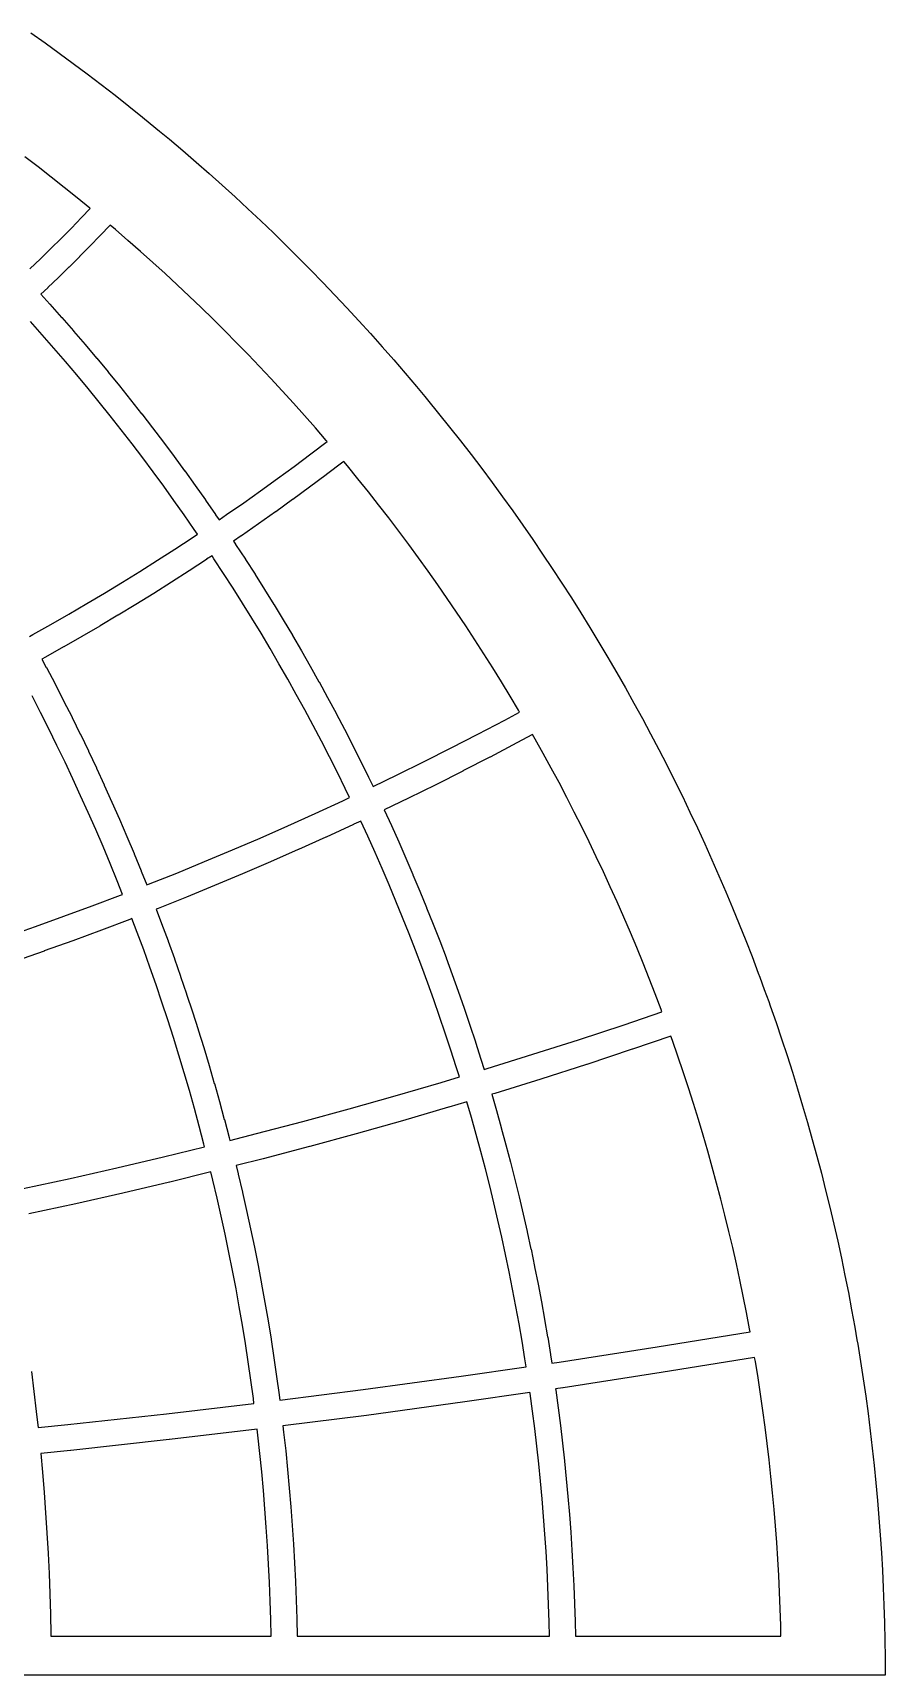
# Model space of a CAD drawing. Header units: millimetres. Extents: x -8 to 148, y -8 to 148.
# Drawn here: x 85.2 to 148.3, y 0 to 121.5 of the extents above; entities that cross this region are included whole.
import ezdxf

# ---------------------------------------------------------------- set-up
doc = ezdxf.new("R2010")
doc.units = ezdxf.units.MM
doc.layers.add('CUT_INNER', color=6, linetype='Continuous')
doc.layers.add('CUT_OUTER', color=1, linetype='Continuous')

msp = doc.modelspace()

# ---------------------------------------------------------------- linework, layer by layer
at = {"layer": 'CUT_INNER'}
for points in [[(84.997, 104.0238), (85.7754, 104.7689), (86.5472, 105.5208), (87.3125, 106.2794), (88.0711, 107.0447), (88.823, 107.8166), (89.4662, 108.4885), (89.4453, 108.5058), (88.495, 109.2822), (87.538, 110.0503), (86.5743, 110.8101), (85.604, 111.5613), (84.6272, 112.3041)], [(84.9689, 76.8389), (85.2184, 76.9758), (86.5568, 77.7253), (87.8885, 78.4865), (89.2136, 79.2592), (90.5319, 80.0435), (91.8433, 80.8393), (93.1476, 81.6465), (94.4449, 82.465), (95.735, 83.2948), (97.0179, 84.1359), (97.405, 84.3945), (97.1629, 84.7501), (96.4186, 85.823), (95.665, 86.8893), (94.9021, 87.949), (94.13, 89.002), (93.3487, 90.0482), (92.5584, 91.0876), (91.759, 92.12), (90.9506, 93.1455), (90.1333, 94.1638), (89.3072, 95.175), (88.4722, 96.1789), (87.6285, 97.1755), (86.7762, 98.1646), (85.9153, 99.1464), (85.0458, 100.1205)], [(83.3139, 54.6388), (85.4222, 55.3751), (87.524, 56.1297), (89.6192, 56.9027), (91.7075, 57.6939), (91.8606, 57.7534), (91.459, 58.7599), (90.9407, 60.0268), (90.4114, 61.2891), (89.871, 62.5468), (89.3197, 63.7997), (88.7575, 65.0478), (88.1844, 66.2909), (87.6005, 67.5289), (87.0059, 68.7618), (86.4004, 69.9895), (85.7843, 71.2118), (85.1576, 72.4288)], [(84.5142, 35.9921), (87.9807, 36.7448), (91.4406, 37.5276), (94.8934, 38.3407), (97.9326, 39.0844), (97.8845, 39.274), (97.536, 40.5977), (97.1759, 41.9184), (96.8044, 43.2358), (96.4213, 44.55), (96.0268, 45.8607), (95.6209, 47.168), (95.2036, 48.4717), (94.7749, 49.7716), (94.3349, 51.0678), (93.8837, 52.3601), (93.4211, 53.6484), (92.9473, 54.9327), (92.5566, 55.964), (92.3995, 55.9029), (92.3916, 55.8999), (90.2955, 55.1057), (90.2876, 55.1028), (88.1846, 54.3269), (88.1768, 54.3241), (86.0671, 53.5666), (86.0592, 53.5638), (83.943, 52.8248)], [(85.1084, 22.4727), (85.297, 20.9903), (85.298, 20.982), (85.4736, 19.498), (85.4746, 19.4897), (85.6033, 18.3141), (87.8134, 18.5367), (95.101, 19.3348), (101.5861, 20.1024), (101.5388, 20.474), (101.3542, 21.8304), (101.1578, 23.185), (100.9496, 24.5379), (100.7296, 25.889), (100.4978, 27.238), (100.2542, 28.585), (99.9989, 29.9298), (99.7318, 31.2724), (99.4531, 32.6125), (99.1626, 33.9502), (98.8605, 35.2853), (98.5468, 36.6177), (98.3989, 37.2218), (95.3457, 36.4747), (95.3376, 36.4727), (91.8765, 35.6578), (91.8684, 35.6559), (88.4004, 34.8712), (88.3922, 34.8694), (84.9175, 34.1149)]]:
    msp.add_lwpolyline(points, dxfattribs=at)
for points in [[(90.2012, 106.4798), (89.4434, 105.7019), (89.4376, 105.696), (88.6731, 104.9248), (88.6671, 104.9188), (87.8959, 104.1543), (87.89, 104.1485), (87.1121, 103.3907), (87.1061, 103.3849), (86.3216, 102.634), (86.3156, 102.6282), (85.8013, 102.1444), (86.4698, 101.4084), (86.4754, 101.4021), (87.3505, 100.4217), (87.356, 100.4154), (88.2225, 99.4274), (88.228, 99.4211), (89.0858, 98.4256), (89.0912, 98.4192), (89.9403, 97.4162), (89.9457, 97.4098), (90.786, 96.3995), (90.7913, 96.393), (91.6228, 95.3753), (91.6281, 95.3688), (92.4506, 94.344), (92.4558, 94.3374), (93.2694, 93.3054), (93.2746, 93.2988), (94.0791, 92.2598), (94.0842, 92.2531), (94.8796, 91.2071), (94.8847, 91.2004), (95.6709, 90.1474), (95.6759, 90.1407), (96.453, 89.0809), (96.4579, 89.0741), (97.2257, 88.0076), (97.2305, 88.0008), (97.989, 86.9277), (97.9938, 86.9208), (98.7428, 85.841), (98.7476, 85.8341), (98.9973, 85.4674), (99.5612, 85.8514), (100.8216, 86.7257), (102.0743, 87.611), (103.3192, 88.5072), (104.5562, 89.4143), (105.7853, 90.3321), (106.9922, 91.2498), (106.9283, 91.3254), (106.1272, 92.255), (105.3181, 93.1776), (104.501, 94.0931), (103.6759, 95.0015), (102.8429, 95.9026), (102.0021, 96.7964), (101.1535, 97.6828), (100.2973, 98.5618), (99.4333, 99.4333), (98.5618, 100.2973), (97.6828, 101.1535), (96.7964, 102.0021), (95.9026, 102.8429), (95.0015, 103.6759), (94.0931, 104.501), (93.1776, 105.3181), (92.255, 106.1272), (91.3254, 106.9283), (90.9416, 107.2532), (90.207, 106.4858)], [(108.1718, 89.7347), (106.9441, 88.8012), (106.9374, 88.7961), (105.7016, 87.8733), (105.6949, 87.8684), (104.4511, 86.9564), (104.4443, 86.9514), (103.1926, 86.0504), (103.1858, 86.0455), (101.9263, 85.1553), (101.9194, 85.1505), (100.6522, 84.2714), (100.6453, 84.2667), (100.0703, 83.8752), (100.2219, 83.6483), (100.2265, 83.6413), (100.9471, 82.5423), (100.9516, 82.5353), (101.6625, 81.4301), (101.667, 81.423), (102.3683, 80.3116), (102.3727, 80.3045), (103.0642, 79.1871), (103.0686, 79.1799), (103.7503, 78.0565), (103.7546, 78.0493), (104.4265, 76.9199), (104.4308, 76.9127), (105.0928, 75.7775), (105.097, 75.7703), (105.7491, 74.6293), (105.7532, 74.622), (106.3953, 73.4755), (106.3994, 73.4681), (107.0315, 72.316), (107.0355, 72.3087), (107.6575, 71.1511), (107.6614, 71.1437), (108.2733, 69.9807), (108.2771, 69.9733), (108.8788, 68.805), (108.8827, 68.7975), (109.4741, 67.624), (109.4779, 67.6165), (110.0591, 66.4379), (110.0628, 66.4304), (110.3978, 65.7359), (112.1805, 66.5958), (114.1834, 67.5835), (116.1776, 68.5886), (118.1629, 69.6112), (120.1392, 70.651), (121.2375, 71.2411), (121.1623, 71.37), (120.5348, 72.4246), (119.8982, 73.4737), (119.2525, 74.5172), (118.5977, 75.5551), (117.9338, 76.5871), (117.261, 77.6134), (116.5792, 78.6337), (115.8886, 79.648), (115.1891, 80.6563), (114.4809, 81.6584), (113.7639, 82.6543), (113.0383, 83.644), (112.3041, 84.6272), (111.5613, 85.604), (110.8101, 86.5743), (110.0503, 87.538), (109.2822, 88.495), (108.5058, 89.4453), (108.2286, 89.7787), (108.1784, 89.7398)], [(105.9642, 70.246), (105.3461, 71.3962), (104.7181, 72.541), (104.0801, 73.6802), (103.4321, 74.8139), (102.7743, 75.9418), (102.1067, 77.064), (101.4293, 78.1803), (100.7422, 79.2906), (100.0455, 80.3949), (99.3391, 81.4931), (98.6232, 82.5851), (98.478, 82.8023), (98.0811, 82.5371), (98.0741, 82.5325), (96.7843, 81.6868), (96.7772, 81.6823), (95.4801, 80.8479), (95.473, 80.8434), (94.1686, 80.0204), (94.1615, 80.016), (92.85, 79.2044), (92.8429, 79.2), (91.5243, 78.3999), (91.5172, 78.3956), (90.1917, 77.607), (90.1845, 77.6028), (88.8522, 76.8258), (88.8449, 76.8216), (87.5059, 76.0563), (87.4986, 76.0521), (86.1529, 75.2985), (86.1456, 75.2945), (85.8871, 75.1527), (86.2135, 74.5452), (86.2174, 74.5378), (86.8587, 73.319), (86.8626, 73.3116), (87.4931, 72.0872), (87.497, 72.0798), (88.1168, 70.8499), (88.1206, 70.8424), (88.7297, 69.6073), (88.7334, 69.5997), (89.3317, 68.3593), (89.3353, 68.3517), (89.9228, 67.1061), (89.9263, 67.0985), (90.5029, 65.8478), (90.5064, 65.8402), (91.072, 64.5845), (91.0754, 64.5768), (91.6301, 63.3162), (91.6334, 63.3086), (92.1771, 62.0432), (92.1804, 62.0355), (92.7129, 60.7654), (92.7162, 60.7577), (93.2376, 59.483), (93.2408, 59.4752), (93.6501, 58.4493), (93.7888, 58.5032), (95.863, 59.3308), (97.9299, 60.1763), (99.9893, 61.0399), (102.0411, 61.9215), (104.0852, 62.8209), (106.1213, 63.7381), (108.1493, 64.673), (108.6621, 64.9148), (108.3352, 65.5925), (107.7577, 66.7636), (107.17, 67.9296), (106.5722, 69.0904)], [(121.0369, 68.9537), (119.0532, 67.91), (119.0458, 67.9062), (117.053, 66.8798), (117.0455, 66.876), (115.0439, 65.8671), (115.0364, 65.8634), (113.026, 64.8719), (113.0185, 64.8683), (111.2207, 64.0011), (111.7516, 62.8496), (111.755, 62.842), (112.2948, 61.6439), (112.2982, 61.6362), (112.8274, 60.4334), (112.8308, 60.4257), (113.3495, 59.2183), (113.3528, 59.2106), (113.861, 57.9987), (113.8642, 57.9909), (114.3618, 56.7747), (114.3649, 56.7669), (114.8519, 55.5463), (114.8549, 55.5385), (115.3312, 54.3138), (115.3342, 54.3059), (115.7998, 53.0771), (115.8027, 53.0692), (116.2576, 51.8363), (116.2605, 51.8284), (116.7045, 50.5916), (116.7073, 50.5837), (117.1406, 49.3431), (117.1433, 49.3352), (117.5657, 48.0908), (117.5684, 48.0828), (117.9799, 46.8348), (117.9825, 46.8268), (118.3831, 45.5753), (118.3856, 45.5673), (118.6227, 44.8037), (118.8464, 44.871), (122.2342, 45.9229), (125.6126, 47.0044), (128.9815, 48.1153), (131.7814, 49.0657), (131.7148, 49.2462), (131.2801, 50.3937), (130.8353, 51.5374), (130.3806, 52.6772), (129.9159, 53.8129), (129.4414, 54.9446), (128.957, 56.0721), (128.4627, 57.1953), (127.9587, 58.3142), (127.445, 59.4286), (126.9215, 60.5385), (126.3884, 61.6437), (125.8456, 62.7443), (125.2933, 63.8401), (124.7314, 64.9311), (124.1601, 66.0171), (123.5792, 67.0981), (122.989, 68.1739), (122.3894, 69.2446), (122.1988, 69.578), (121.0443, 68.9577)], [(115.3265, 48.714), (114.896, 49.9468), (114.4548, 51.1757), (114.0029, 52.4007), (113.5403, 53.6218), (113.067, 54.8388), (112.5831, 56.0515), (112.0887, 57.2601), (111.5838, 58.4642), (111.0684, 59.6639), (110.5425, 60.8591), (110.0062, 62.0496), (109.485, 63.1801), (108.9646, 62.9347), (108.957, 62.9311), (106.9213, 61.9927), (106.9137, 61.9892), (104.8699, 61.0686), (104.8623, 61.0652), (102.8106, 60.1624), (102.8029, 60.159), (100.7434, 59.2742), (100.7357, 59.2709), (98.6685, 58.4041), (98.6608, 58.4009), (96.5861, 57.5521), (96.5784, 57.549), (94.4964, 56.7184), (94.4886, 56.7153), (94.3461, 56.6599), (94.7443, 55.609), (94.7472, 55.6011), (95.2239, 54.3091), (95.2267, 54.3012), (95.6921, 53.005), (95.6949, 52.9971), (96.149, 51.6969), (96.1517, 51.689), (96.5944, 50.3848), (96.5971, 50.3769), (97.0283, 49.0689), (97.0309, 49.061), (97.4508, 47.7493), (97.4533, 47.7413), (97.8617, 46.4261), (97.8642, 46.4181), (98.2611, 45.0993), (98.2635, 45.0912), (98.6488, 43.7691), (98.6512, 43.761), (99.025, 42.4355), (99.0272, 42.4274), (99.3895, 41.0987), (99.3916, 41.0906), (99.7423, 39.7588), (99.7444, 39.7507), (99.7945, 39.5534), (101.7772, 40.057), (105.2076, 40.9601), (108.63, 41.8932), (112.0441, 42.8561), (115.4497, 43.8487), (116.7841, 44.2503), (116.5532, 44.9939), (116.1552, 46.2375), (115.7463, 47.4776)], [(129.5867, 46.2932), (126.2099, 45.1796), (126.2019, 45.1771), (122.8155, 44.0931), (122.8075, 44.0905), (119.4118, 43.0361), (119.4038, 43.0337), (119.1798, 42.9663), (119.5266, 41.7762), (119.5289, 41.7682), (119.8856, 40.5034), (119.8879, 40.4953), (120.2335, 39.2275), (120.2357, 39.2194), (120.5703, 37.9486), (120.5724, 37.9405), (120.8958, 36.6668), (120.8979, 36.6587), (121.2102, 35.3822), (121.2122, 35.374), (121.5134, 34.0949), (121.5152, 34.0867), (121.8053, 32.805), (121.8071, 32.7968), (122.0859, 31.5126), (122.0877, 31.5045), (122.3553, 30.2179), (122.3569, 30.2097), (122.6133, 28.9208), (122.6149, 28.9126), (122.86, 27.6215), (122.8615, 27.6133), (123.0954, 26.3201), (123.0968, 26.3119), (123.3194, 25.0167), (123.3208, 25.0085), (123.532, 23.7114), (123.5333, 23.7032), (123.6287, 23.0833), (124.1734, 23.1623), (131.4192, 24.2775), (138.3063, 25.3991), (138.2653, 25.626), (138.0364, 26.8316), (137.797, 28.0351), (137.5471, 29.2365), (137.2867, 30.4357), (137.0159, 31.6326), (136.7346, 32.8271), (136.443, 34.0191), (136.1409, 35.2084), (135.8285, 36.3951), (135.5057, 37.5791), (135.1726, 38.7601), (134.8292, 39.9382), (134.4755, 41.1133), (134.1117, 42.2852), (133.7375, 43.454), (133.3532, 44.6194), (132.9588, 45.7814), (132.5542, 46.9399), (132.4388, 47.2613), (129.5947, 46.2958)], [(120.7294, 28.5503), (120.4746, 29.831), (120.2087, 31.1094), (119.9317, 32.3854), (119.6435, 33.6589), (119.3442, 34.9299), (119.0339, 36.1982), (118.7125, 37.4638), (118.38, 38.7265), (118.0366, 39.9863), (117.6821, 41.243), (117.3411, 42.4129), (115.999, 42.009), (115.9909, 42.0066), (112.5773, 41.0116), (112.5693, 41.0093), (109.1471, 40.0441), (109.139, 40.0419), (105.7086, 39.1066), (105.7005, 39.1045), (102.262, 38.1992), (102.2539, 38.1971), (100.2608, 37.6909), (100.4128, 37.07), (100.4147, 37.0618), (100.7304, 35.7213), (100.7323, 35.7131), (101.0362, 34.3698), (101.038, 34.3617), (101.3302, 33.0158), (101.332, 33.0076), (101.6124, 31.6593), (101.6141, 31.651), (101.8828, 30.3003), (101.8844, 30.2921), (102.1413, 28.939), (102.1428, 28.9308), (102.3879, 27.5756), (102.3893, 27.5673), (102.6225, 26.21), (102.6239, 26.2017), (102.8453, 24.8424), (102.8466, 24.8341), (103.0561, 23.473), (103.0574, 23.4647), (103.255, 22.1017), (103.2561, 22.0934), (103.4419, 20.7288), (103.443, 20.7205), (103.4916, 20.3377), (109.6539, 21.1217), (116.9181, 22.1103), (121.7285, 22.8078), (121.6363, 23.4069), (121.4264, 24.6957), (121.2053, 25.9826), (120.9729, 27.2675)], [(131.7154, 22.3805), (124.4613, 21.264), (124.453, 21.2627), (123.9102, 21.184), (123.923, 21.0955), (123.9242, 21.0872), (124.1014, 19.7851), (124.1025, 19.7768), (124.2683, 18.4732), (124.2694, 18.4649), (124.4238, 17.1599), (124.4248, 17.1515), (124.5678, 15.8452), (124.5687, 15.8369), (124.7004, 14.5294), (124.7012, 14.521), (124.8214, 13.2124), (124.8221, 13.2041), (124.931, 11.8945), (124.9316, 11.8861), (125.029, 10.5756), (125.0296, 10.5673), (125.1155, 9.256), (125.1161, 9.2476), (125.1906, 7.9356), (125.191, 7.9272), (125.254, 6.6146), (125.2544, 6.6062), (125.306, 5.2931), (125.3063, 5.2848), (125.3464, 3.9712), (125.3466, 3.9629), (125.3703, 2.88), (140.5893, 2.88), (140.5718, 3.681), (140.5343, 4.9076), (140.4861, 6.1338), (140.4273, 7.3595), (140.3577, 8.5846), (140.2774, 9.8092), (140.1865, 11.0329), (140.0849, 12.2558), (139.9726, 13.4778), (139.8496, 14.6988), (139.716, 15.9186), (139.5718, 17.1373), (139.4169, 18.3546), (139.2515, 19.5705), (139.0754, 20.785), (138.8887, 21.9978), (138.6915, 23.209), (138.64, 23.5082), (131.7237, 22.3818)], [(123.3873, 5.2219), (123.3361, 6.5267), (123.2734, 7.8309), (123.1994, 9.1346), (123.114, 10.4375), (123.0172, 11.7397), (122.9091, 13.0409), (122.7896, 14.3412), (122.6588, 15.6404), (122.5166, 16.9383), (122.3632, 18.235), (122.1984, 19.5303), (122.0223, 20.8242), (122.0101, 20.9085), (117.1894, 20.2096), (117.1811, 20.2084), (109.9087, 19.2186), (109.9003, 19.2176), (103.7259, 18.4321), (103.7796, 17.9783), (103.7806, 17.97), (103.9305, 16.6009), (103.9314, 16.5926), (104.0694, 15.2223), (104.0702, 15.214), (104.1962, 13.8425), (104.1969, 13.8342), (104.311, 12.4617), (104.3116, 12.4534), (104.4137, 11.0799), (104.4143, 11.0716), (104.5044, 9.6973), (104.5049, 9.689), (104.583, 8.314), (104.5834, 8.3056), (104.6495, 6.93), (104.6498, 6.9216), (104.7039, 5.5454), (104.7042, 5.5371), (104.7463, 4.1605), (104.7465, 4.1521), (104.7742, 2.88), (123.4498, 2.88), (123.4272, 3.9168)], [(102.7852, 5.4742), (102.7315, 6.842), (102.6658, 8.2093), (102.5882, 9.5759), (102.4987, 10.9418), (102.3972, 12.3069), (102.2839, 13.671), (102.1586, 15.0341), (102.0215, 16.3961), (101.8725, 17.7568), (101.8204, 18.1967), (95.3225, 17.4276), (95.3142, 17.4267), (88.0183, 16.6276), (88.01, 16.6268), (85.7975, 16.404), (85.9254, 15.0126), (85.9261, 15.0042), (86.0499, 13.515), (86.0505, 13.5066), (86.1613, 12.0164), (86.1619, 12.008), (86.2596, 10.5169), (86.2601, 10.5085), (86.3448, 9.0165), (86.3453, 9.0082), (86.417, 7.5155), (86.4173, 7.5072), (86.476, 6.014), (86.4763, 6.0056), (86.5219, 4.5119), (86.5221, 4.5035), (86.5547, 3.0095), (86.5549, 3.0012), (86.5565, 2.88), (102.8538, 2.88), (102.827, 4.1061)]]:
    msp.add_lwpolyline(points, close=True, dxfattribs=at)
at = {"layer": 'CUT_OUTER'}
msp.add_lwpolyline([(85.0614, 121.4802), (86.1182, 120.7333), (87.1686, 119.9772), (88.2122, 119.212), (89.2492, 118.4376), (90.2793, 117.6543), (91.3026, 116.862), (92.3189, 116.0608), (93.3282, 115.2507), (94.3304, 114.4319), (94.5873, 114.2183), (95.3254, 113.6044), (96.3131, 112.7682), (97.2936, 111.9234), (98.2666, 111.0701), (99.2321, 110.2084), (100.19, 109.3382), (101.1404, 108.4598), (102.083, 107.573), (103.0178, 106.6781), (103.9448, 105.775), (104.8639, 104.8639), (105.775, 103.9448), (106.6781, 103.0178), (107.573, 102.083), (108.4598, 101.1404), (109.3382, 100.19), (110.2084, 99.2321), (111.0701, 98.2666), (111.9234, 97.2936), (112.7682, 96.3131), (113.6044, 95.3254), (114.2183, 94.5873), (114.4319, 94.3304), (115.2507, 93.3282), (116.0608, 92.3189), (116.862, 91.3026), (117.6543, 90.2793), (118.4376, 89.2492), (119.212, 88.2122), (119.9772, 87.1686), (120.7333, 86.1182), (121.4802, 85.0614), (122.2179, 83.998), (122.9463, 82.9283), (123.6653, 81.8523), (124.3748, 80.77), (125.075, 79.6815), (125.7655, 78.587), (126.4465, 77.4865), (127.1179, 76.3801), (127.7796, 75.2679), (127.9479, 74.9793), (128.4316, 74.15), (129.0737, 73.0264), (129.7061, 71.8973), (130.3286, 70.7626), (130.9411, 69.6226), (131.5437, 68.4773), (132.1363, 67.3268), (132.7188, 66.1711), (133.2912, 65.0104), (133.8534, 63.8448), (134.4054, 62.6743), (134.9473, 61.499), (135.4788, 60.319), (136, 59.1345), (136.5109, 57.9454), (137.0113, 56.752), (137.5014, 55.5542), (137.9809, 54.3521), (138.45, 53.146), (138.9085, 51.9358), (139.0241, 51.6223), (139.0241, 51.6223), (139.3564, 50.7216), (139.6808, 49.8181), (139.6808, 49.8181), (139.7937, 49.5036), (140.2204, 48.2818), (140.6364, 47.0563), (141.0417, 45.8272), (141.4362, 44.5947), (141.82, 43.3587), (142.193, 42.1195), (142.5551, 40.877), (142.9064, 39.6315), (143.2468, 38.3829), (143.5763, 37.1314), (143.8949, 35.877), (144.2025, 34.6199), (144.4991, 33.3602), (144.7847, 32.098), (145.0593, 30.8333), (145.3228, 29.5663), (145.5753, 28.297), (145.8167, 27.0255), (146.047, 25.752), (146.2096, 24.8059), (146.2662, 24.4766), (146.4742, 23.1992), (146.6711, 21.9201), (146.8568, 20.6394), (147.0313, 19.357), (147.1946, 18.0732), (147.3467, 16.788), (147.4876, 15.5016), (147.6173, 14.2139), (147.7357, 12.9252), (147.8428, 11.6355), (147.9387, 10.3449), (148.0234, 9.0535), (148.0968, 7.7614), (148.1589, 6.4688), (148.2097, 5.1756), (148.2492, 3.882), (148.2774, 2.5882), (148.2944, 1.2941), (148.2958, 0.96), (148.3, 0), (7.68, 0)], dxfattribs=at)

doc.saveas('drawing.dxf')
